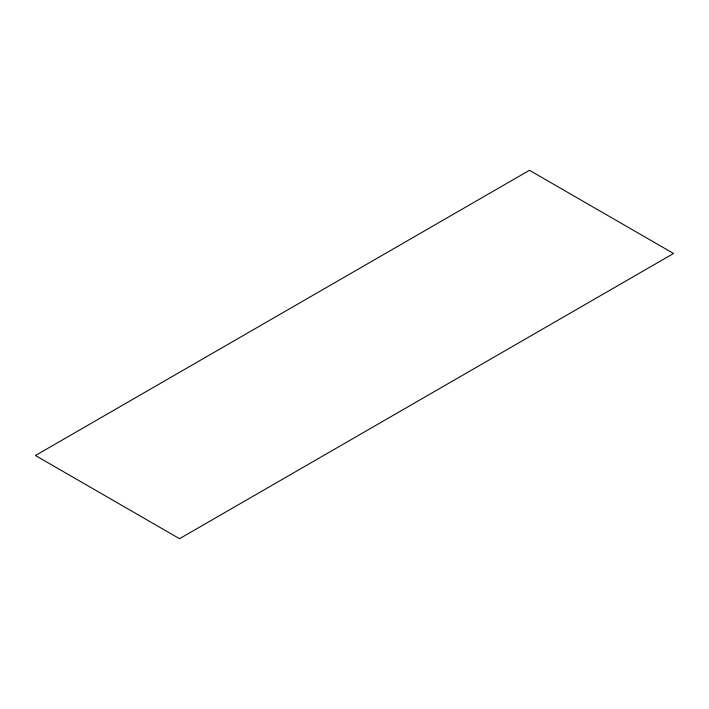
<?xml version="1.0" encoding="UTF-8"?>
<svg xmlns="http://www.w3.org/2000/svg" width="709" height="709" viewBox="0 0 709 709"><rect width="100%" height="100%" fill="white"/><g stroke="black" fill="none" stroke-linecap="round" stroke-linejoin="round"><path stroke-width="1.06" d="M529.463 170.302L35.45 455.515L179.537 538.698L673.55 253.485L529.463 170.302"/></g></svg>
